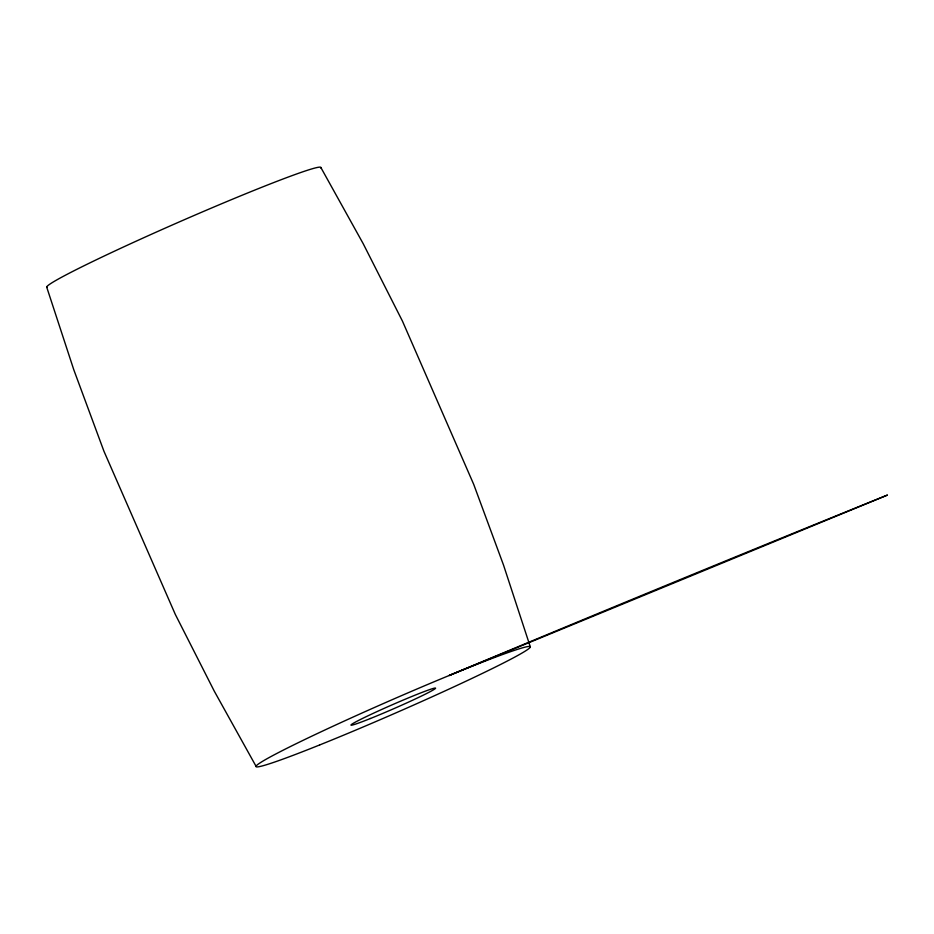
<?xml version="1.0" encoding="UTF-8"?>
<svg xmlns="http://www.w3.org/2000/svg" width="934" height="934" viewBox="0 0 934 934"><rect width="100%" height="100%" fill="white"/><g stroke="black" fill="none" stroke-linecap="round" stroke-linejoin="round"><path stroke-width="1.4" d="M320.922 167.618L363.151 243.611L402.461 321.144L473.701 484.349L503.531 565.105L530.325 646.912M256.103 766.382L214.26 691.125L175.288 614.362L103.931 451.204L73.763 369.689L46.7 287.088M46.922 287.427A149.592 6.783 -23.6 0 1 182.842 220.366A149.592 6.783 -23.6 0 1 320.794 167.968M887.3 495.125L449.126 675.527A2298.165 104.246 -23.6 0 1 887.3 495.125M319.615 744.97A149.592 6.783 -23.6 0 0 530.197 647.274A149.592 6.783 -23.6 0 0 329.83 727.703A149.592 6.783 -23.6 0 0 319.615 744.97M370.471 718.491A46.221 2.102 -23.6 0 0 435.536 688.3A46.221 2.102 -23.6 0 0 373.623 713.156A46.221 2.102 -23.6 0 0 370.471 718.491"/></g></svg>
